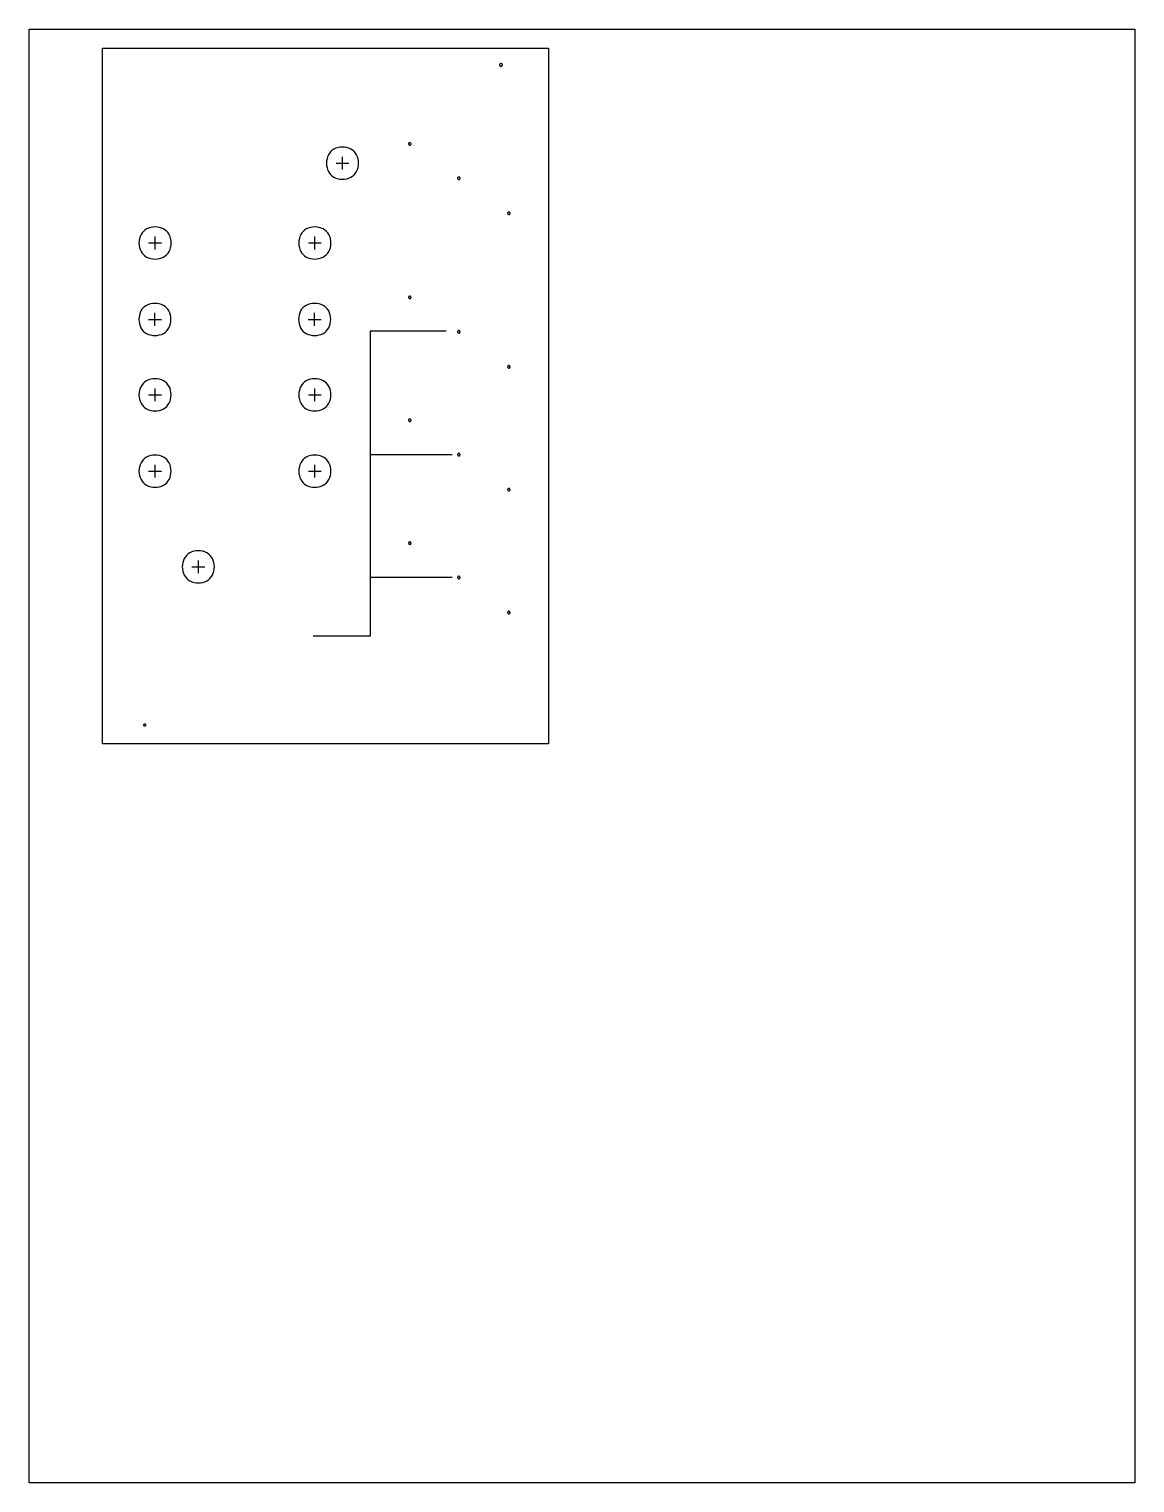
# Model space of a CAD drawing. Extents: x 0.2 to 8.2, y 0.3 to 10.8.
import ezdxf

# ---------------------------------------------------------------- set-up
doc = ezdxf.new("R2010")
doc.units = 0
doc.layers.add('text', color=7, linetype='CONTINUOUS')

msp = doc.modelspace()

# ---------------------------------------------------------------- linework, layer by layer
at = {"layer": 'text', "color": 1}
for p, q in [((0.173205, 10.839592), (8.173558, 10.839592)), ((0.173205, 0.320193), (0.173205, 10.839592)), ((8.173558, 10.839592), (8.173558, 0.320193)), ((0.704976, 5.667403), (0.704976, 10.700958)), ((0.704976, 10.700958), (3.931331, 10.700958)), ((3.931331, 10.700958), (3.931331, 5.667403)), ((3.597732, 10.580276), (3.597732, 10.580276)), ((2.440145, 9.823076), (2.440145, 9.916062)), ((2.3937, 9.869562), (2.486631, 9.869562)), ((1.038145, 9.291784), (1.131075, 9.291784)), ((1.084589, 9.245298), (1.084589, 9.338284)), ((2.1937, 9.291784), (2.286631, 9.291784)), ((2.240145, 9.245298), (2.240145, 9.338284)), ((1.037094, 8.738847), (1.130025, 8.738847)), ((1.083538, 8.692361), (1.083538, 8.785347)), ((2.19265, 8.738847), (2.28558, 8.738847)), ((2.239094, 8.692361), (2.239094, 8.785347)), ((3.19, 8.653333), (2.64, 8.653333)), ((2.64, 8.653333), (2.64, 6.446)), ((1.084533, 8.146887), (1.084533, 8.239873)), ((2.240088, 8.146887), (2.240088, 8.239873)), ((1.038088, 8.193373), (1.131019, 8.193373)), ((2.193644, 8.193373), (2.286575, 8.193373)), ((1.084533, 7.594382), (1.084533, 7.687368)), ((2.240088, 7.594382), (2.240088, 7.687368)), ((3.234, 7.758666), (2.647333, 7.758666)), ((1.038088, 7.640868), (1.131019, 7.640868)), ((2.193644, 7.640868), (2.286575, 7.640868)), ((1.351312, 6.948824), (1.444243, 6.948824)), ((1.397756, 6.902338), (1.397756, 6.995324)), ((3.234, 6.871333), (2.647333, 6.871333)), ((2.64, 6.446), (2.229333, 6.446)), ((1.018065, 5.804081), (1.018065, 5.804081)), ((1.870178, 5.667403), (0.704976, 5.667403)), ((3.931331, 5.667403), (0.704976, 5.667403)), ((8.173558, 0.320193), (0.173205, 0.320193))]:
    msp.add_line(p, q, dxfattribs=at)
at = {"layer": 'text', "color": 4}
for p, q in [((2.935254, 10.003408), (2.935254, 10.003408)), ((3.290089, 9.75495), (3.290089, 9.75495)), ((3.652111, 9.50146), (3.652111, 9.50146)), ((2.935254, 8.892297), (2.935254, 8.892297)), ((3.290089, 8.643839), (3.290089, 8.643839)), ((3.652111, 8.390349), (3.652111, 8.390349)), ((2.935254, 8.003408), (2.935254, 8.003408)), ((3.290089, 7.75495), (3.290089, 7.75495)), ((3.652111, 7.50146), (3.652111, 7.50146)), ((2.935254, 7.114519), (2.935254, 7.114519)), ((3.290089, 6.866061), (3.290089, 6.866061)), ((3.652111, 6.612571), (3.652111, 6.612571))]:
    msp.add_line(p, q, dxfattribs=at)
at = {"layer": 'text', "color": 1}
for points, knots in [([(3.597732, 10.580276), (3.597662, 10.579447), (3.597522, 10.577785), (3.596419, 10.575473), (3.594751, 10.573495), (3.59257, 10.571987), (3.590044, 10.571042), (3.586447, 10.57061), (3.581999, 10.571669), (3.577984, 10.575222), (3.57643, 10.580276), (3.577984, 10.58533), (3.581999, 10.588883), (3.586447, 10.589941), (3.590044, 10.589509), (3.59257, 10.588565), (3.594751, 10.587056), (3.596419, 10.585079), (3.597522, 10.582766), (3.597662, 10.581104), (3.597732, 10.580276)], [0, 0, 0, 0, 0.002478, 0.004968, 0.007536, 0.010168, 0.012831, 0.015548, 0.02095, 0.025989, 0.030964, 0.03594, 0.040979, 0.046381, 0.049098, 0.051761, 0.054393, 0.056961, 0.059451, 0.061929, 0.061929, 0.061929, 0.061929]), ([(2.323922, 9.869562), (2.326411, 9.890915), (2.331165, 9.931712), (2.378292, 9.977488), (2.440065, 9.990104), (2.502326, 9.977495), (2.548076, 9.931707), (2.560686, 9.869564), (2.548073, 9.807421), (2.502326, 9.761632), (2.440065, 9.749018), (2.378291, 9.76164), (2.331168, 9.807416), (2.326412, 9.848211), (2.323922, 9.869562)], [0, 0, 0, 0, 0.062844, 0.120066, 0.182913, 0.245774, 0.302984, 0.365825, 0.428661, 0.485873, 0.548735, 0.611583, 0.668807, 0.731645, 0.731645, 0.731645, 0.731645]), ([(0.968367, 9.291784), (0.970855, 9.313138), (0.97561, 9.353934), (1.022736, 9.39971), (1.08451, 9.412326), (1.14677, 9.399718), (1.19252, 9.353929), (1.205131, 9.291786), (1.192518, 9.229643), (1.146771, 9.183855), (1.08451, 9.17124), (1.022735, 9.183862), (0.975612, 9.229638), (0.970856, 9.270433), (0.968367, 9.291784)], [0, 0, 0, 0, 0.062844, 0.120066, 0.182913, 0.245774, 0.302984, 0.365825, 0.428661, 0.485873, 0.548735, 0.611583, 0.668807, 0.731645, 0.731645, 0.731645, 0.731645]), ([(2.123922, 9.291784), (2.126411, 9.313138), (2.131165, 9.353934), (2.178292, 9.39971), (2.240065, 9.412326), (2.302326, 9.399718), (2.348076, 9.353929), (2.360686, 9.291786), (2.348073, 9.229643), (2.302326, 9.183855), (2.240065, 9.17124), (2.178291, 9.183862), (2.131168, 9.229638), (2.126412, 9.270433), (2.123922, 9.291784)], [0, 0, 0, 0, 0.062844, 0.120066, 0.182913, 0.245774, 0.302984, 0.365825, 0.428661, 0.485873, 0.548735, 0.611583, 0.668807, 0.731645, 0.731645, 0.731645, 0.731645]), ([(0.967316, 8.738847), (0.969805, 8.760201), (0.974559, 8.800997), (1.021686, 8.846773), (1.083459, 8.859389), (1.145719, 8.846781), (1.191469, 8.800992), (1.20408, 8.738849), (1.191467, 8.676706), (1.14572, 8.630918), (1.083459, 8.618303), (1.021685, 8.630925), (0.974561, 8.676701), (0.969805, 8.717496), (0.967316, 8.738847)], [0, 0, 0, 0, 0.062844, 0.120066, 0.182913, 0.245774, 0.302984, 0.365825, 0.428661, 0.485873, 0.548735, 0.611583, 0.668807, 0.731645, 0.731645, 0.731645, 0.731645]), ([(2.122872, 8.738847), (2.12536, 8.760201), (2.130115, 8.800997), (2.177241, 8.846773), (2.239015, 8.859389), (2.301275, 8.846781), (2.347025, 8.800992), (2.359636, 8.738849), (2.347023, 8.676706), (2.301276, 8.630918), (2.239015, 8.618303), (2.17724, 8.630925), (2.130117, 8.676701), (2.125361, 8.717496), (2.122872, 8.738847)], [0, 0, 0, 0, 0.062844, 0.120066, 0.182913, 0.245774, 0.302984, 0.365825, 0.428661, 0.485873, 0.548735, 0.611583, 0.668807, 0.731645, 0.731645, 0.731645, 0.731645]), ([(0.968311, 8.193373), (0.970799, 8.214727), (0.975553, 8.255523), (1.02268, 8.301299), (1.084453, 8.313915), (1.146714, 8.301307), (1.192464, 8.255519), (1.205074, 8.193375), (1.192462, 8.131232), (1.146715, 8.085444), (1.084453, 8.072829), (1.022679, 8.085451), (0.975556, 8.131228), (0.9708, 8.172022), (0.968311, 8.193373)], [0, 0, 0, 0, 0.062844, 0.120066, 0.182913, 0.245774, 0.302984, 0.365825, 0.428661, 0.485873, 0.548735, 0.611583, 0.668807, 0.731645, 0.731645, 0.731645, 0.731645]), ([(2.123866, 8.193373), (2.126355, 8.214727), (2.131109, 8.255523), (2.178236, 8.301299), (2.240009, 8.313915), (2.302269, 8.301307), (2.348019, 8.255519), (2.36063, 8.193375), (2.348017, 8.131232), (2.30227, 8.085444), (2.240009, 8.072829), (2.178235, 8.085451), (2.131111, 8.131228), (2.126355, 8.172022), (2.123866, 8.193373)], [0, 0, 0, 0, 0.062844, 0.120066, 0.182913, 0.245774, 0.302984, 0.365825, 0.428661, 0.485873, 0.548735, 0.611583, 0.668807, 0.731645, 0.731645, 0.731645, 0.731645]), ([(0.968311, 7.640868), (0.970799, 7.662222), (0.975553, 7.703018), (1.02268, 7.748794), (1.084453, 7.761411), (1.146714, 7.748802), (1.192464, 7.703014), (1.205074, 7.64087), (1.192462, 7.578728), (1.146715, 7.532939), (1.084453, 7.520324), (1.022679, 7.532946), (0.975556, 7.578723), (0.9708, 7.619517), (0.968311, 7.640868)], [0, 0, 0, 0, 0.062844, 0.120066, 0.182913, 0.245774, 0.302984, 0.365825, 0.428661, 0.485873, 0.548735, 0.611583, 0.668807, 0.731645, 0.731645, 0.731645, 0.731645]), ([(2.123866, 7.640868), (2.126355, 7.662222), (2.131109, 7.703018), (2.178236, 7.748794), (2.240009, 7.761411), (2.302269, 7.748802), (2.348019, 7.703014), (2.36063, 7.64087), (2.348017, 7.578728), (2.30227, 7.532939), (2.240009, 7.520324), (2.178235, 7.532946), (2.131111, 7.578723), (2.126355, 7.619517), (2.123866, 7.640868)], [0, 0, 0, 0, 0.062844, 0.120066, 0.182913, 0.245774, 0.302984, 0.365825, 0.428661, 0.485873, 0.548735, 0.611583, 0.668807, 0.731645, 0.731645, 0.731645, 0.731645]), ([(1.281534, 6.948824), (1.284023, 6.970178), (1.288777, 7.010974), (1.335904, 7.05675), (1.397677, 7.069366), (1.459937, 7.056758), (1.505687, 7.010969), (1.518298, 6.948826), (1.505685, 6.886683), (1.459938, 6.840895), (1.397677, 6.82828), (1.335903, 6.840902), (1.288779, 6.886679), (1.284023, 6.927473), (1.281534, 6.948824)], [0, 0, 0, 0, 0.062844, 0.120066, 0.182913, 0.245774, 0.302984, 0.365825, 0.428661, 0.485873, 0.548735, 0.611583, 0.668807, 0.731645, 0.731645, 0.731645, 0.731645]), ([(1.018065, 5.804081), (1.018006, 5.803499), (1.017887, 5.802314), (1.016966, 5.800688), (1.015594, 5.799311), (1.013812, 5.798267), (1.011759, 5.797615), (1.009561, 5.797392), (1.007364, 5.797615), (1.005309, 5.798267), (1.003531, 5.799311), (1.002147, 5.800688), (1.001265, 5.802314), (1.000844, 5.80468), (1.001998, 5.807758), (1.005316, 5.810143), (1.009573, 5.810989), (1.013762, 5.810144), (1.017254, 5.807756), (1.017803, 5.805269), (1.018065, 5.804081)], [0, 0, 0, 0, 0.001741, 0.003538, 0.005468, 0.007524, 0.009667, 0.011886, 0.014104, 0.016247, 0.018304, 0.020233, 0.022031, 0.023772, 0.027306, 0.031171, 0.035557, 0.039942, 0.043807, 0.047341, 0.047341, 0.047341, 0.047341])]:
    msp.add_open_spline(points, degree=3, knots=knots, dxfattribs=at)
at = {"layer": 'text', "color": 4}
for points in [[(2.935254, 10.003408), (2.934774, 10.002834), (2.933811, 10.001681), (2.931794, 10.000551), (2.929531, 9.999964), (2.927129, 9.99999), (2.924762, 10.00061), (2.922581, 10.001782), (2.920734, 10.00343), (2.919341, 10.005443), (2.918498, 10.00769), (2.918267, 10.010023), (2.91867, 10.012283), (2.919685, 10.01431), (2.921243, 10.015958), (2.923228, 10.017109), (2.9255, 10.01769), (2.9279, 10.017666), (2.930268, 10.017046), (2.932448, 10.015873), (2.934295, 10.014226), (2.935687, 10.012213), (2.936534, 10.009965), (2.936756, 10.007637), (2.936384, 10.005356), (2.93563, 10.004056), (2.935254, 10.003408)], [(3.290089, 9.75495), (3.289609, 9.754376), (3.288645, 9.753223), (3.286629, 9.752093), (3.284366, 9.751506), (3.281963, 9.751532), (3.279596, 9.752152), (3.277416, 9.753324), (3.275569, 9.754972), (3.274176, 9.756985), (3.273332, 9.759232), (3.273101, 9.761565), (3.273504, 9.763825), (3.274519, 9.765853), (3.276078, 9.7675), (3.278063, 9.768651), (3.280335, 9.769233), (3.282735, 9.769208), (3.285103, 9.768588), (3.287283, 9.767415), (3.28913, 9.765768), (3.290522, 9.763755), (3.291368, 9.761507), (3.29159, 9.759179), (3.291219, 9.756898), (3.290465, 9.755598), (3.290089, 9.75495)], [(3.652111, 9.50146), (3.651631, 9.500885), (3.650667, 9.499733), (3.648651, 9.498603), (3.646388, 9.498015), (3.643985, 9.498042), (3.641618, 9.498662), (3.639438, 9.499834), (3.637591, 9.501482), (3.636198, 9.503494), (3.635354, 9.505741), (3.635123, 9.508075), (3.635526, 9.510334), (3.636541, 9.512362), (3.638099, 9.514009), (3.640085, 9.515161), (3.642357, 9.515742), (3.644757, 9.515718), (3.647124, 9.515097), (3.649304, 9.513925), (3.651152, 9.512277), (3.652544, 9.510265), (3.65339, 9.508016), (3.653612, 9.505689), (3.65324, 9.503407), (3.652487, 9.502108), (3.652111, 9.50146)], [(2.935254, 8.892297), (2.934774, 8.891723), (2.933811, 8.89057), (2.931794, 8.88944), (2.929531, 8.888853), (2.927129, 8.888879), (2.924762, 8.889499), (2.922581, 8.890671), (2.920734, 8.892319), (2.919341, 8.894331), (2.918498, 8.896578), (2.918267, 8.898912), (2.91867, 8.901172), (2.919685, 8.903199), (2.921243, 8.904846), (2.923228, 8.905998), (2.9255, 8.906579), (2.9279, 8.906555), (2.930268, 8.905934), (2.932448, 8.904762), (2.934295, 8.903114), (2.935687, 8.901102), (2.936534, 8.898853), (2.936756, 8.896526), (2.936384, 8.894245), (2.93563, 8.892945), (2.935254, 8.892297)], [(3.290089, 8.643839), (3.289609, 8.643265), (3.288645, 8.642112), (3.286629, 8.640982), (3.284366, 8.640395), (3.281963, 8.640421), (3.279596, 8.641041), (3.277416, 8.642213), (3.275569, 8.643861), (3.274176, 8.645873), (3.273332, 8.648121), (3.273101, 8.650454), (3.273504, 8.652714), (3.274519, 8.654741), (3.276078, 8.656389), (3.278063, 8.65754), (3.280335, 8.658121), (3.282735, 8.658097), (3.285103, 8.657477), (3.287283, 8.656304), (3.28913, 8.654656), (3.290522, 8.652644), (3.291368, 8.650396), (3.29159, 8.648068), (3.291219, 8.645787), (3.290465, 8.644487), (3.290089, 8.643839)], [(3.652111, 8.390349), (3.651631, 8.389774), (3.650667, 8.388621), (3.648651, 8.387492), (3.646388, 8.386904), (3.643985, 8.38693), (3.641618, 8.38755), (3.639438, 8.388723), (3.637591, 8.39037), (3.636198, 8.392383), (3.635354, 8.39463), (3.635123, 8.396964), (3.635526, 8.399223), (3.636541, 8.401251), (3.638099, 8.402898), (3.640085, 8.40405), (3.642357, 8.404631), (3.644757, 8.404606), (3.647124, 8.403986), (3.649304, 8.402814), (3.651152, 8.401166), (3.652544, 8.399154), (3.65339, 8.396905), (3.653612, 8.394578), (3.65324, 8.392296), (3.652487, 8.390997), (3.652111, 8.390349)], [(2.935254, 8.003408), (2.934774, 8.002834), (2.933811, 8.001681), (2.931794, 8.000551), (2.929531, 7.999964), (2.927129, 7.99999), (2.924762, 8.00061), (2.922581, 8.001782), (2.920734, 8.00343), (2.919341, 8.005443), (2.918498, 8.00769), (2.918267, 8.010023), (2.91867, 8.012283), (2.919685, 8.01431), (2.921243, 8.015958), (2.923228, 8.017109), (2.9255, 8.01769), (2.9279, 8.017666), (2.930268, 8.017046), (2.932448, 8.015873), (2.934295, 8.014225), (2.935687, 8.012213), (2.936534, 8.009965), (2.936756, 8.007637), (2.936384, 8.005356), (2.93563, 8.004056), (2.935254, 8.003408)], [(3.290089, 7.75495), (3.289609, 7.754376), (3.288645, 7.753223), (3.286629, 7.752093), (3.284366, 7.751506), (3.281963, 7.751532), (3.279596, 7.752152), (3.277416, 7.753324), (3.275569, 7.754972), (3.274176, 7.756985), (3.273332, 7.759232), (3.273101, 7.761565), (3.273504, 7.763825), (3.274519, 7.765853), (3.276078, 7.7675), (3.278063, 7.768651), (3.280335, 7.769232), (3.282735, 7.769208), (3.285103, 7.768588), (3.287283, 7.767415), (3.28913, 7.765768), (3.290522, 7.763755), (3.291368, 7.761507), (3.29159, 7.759179), (3.291219, 7.756898), (3.290465, 7.755598), (3.290089, 7.75495)], [(3.652111, 7.50146), (3.651631, 7.500885), (3.650667, 7.499733), (3.648651, 7.498603), (3.646388, 7.498015), (3.643985, 7.498042), (3.641618, 7.498661), (3.639438, 7.499834), (3.637591, 7.501482), (3.636198, 7.503494), (3.635354, 7.505741), (3.635123, 7.508075), (3.635526, 7.510334), (3.636541, 7.512362), (3.638099, 7.514009), (3.640085, 7.515161), (3.642357, 7.515742), (3.644757, 7.515718), (3.647124, 7.515097), (3.649304, 7.513925), (3.651152, 7.512277), (3.652544, 7.510265), (3.65339, 7.508016), (3.653612, 7.505689), (3.65324, 7.503407), (3.652487, 7.502108), (3.652111, 7.50146)], [(2.935254, 7.114519), (2.934774, 7.113945), (2.933811, 7.112792), (2.931794, 7.111662), (2.929531, 7.111075), (2.927129, 7.111101), (2.924762, 7.111721), (2.922581, 7.112893), (2.920734, 7.114541), (2.919341, 7.116554), (2.918498, 7.118801), (2.918267, 7.121134), (2.91867, 7.123394), (2.919685, 7.125422), (2.921243, 7.127069), (2.923228, 7.12822), (2.9255, 7.128801), (2.9279, 7.128777), (2.930268, 7.128157), (2.932448, 7.126984), (2.934295, 7.125337), (2.935687, 7.123324), (2.936534, 7.121076), (2.936756, 7.118748), (2.936384, 7.116467), (2.93563, 7.115167), (2.935254, 7.114519)], [(3.290089, 6.866061), (3.289609, 6.865487), (3.288645, 6.864334), (3.286629, 6.863204), (3.284366, 6.862617), (3.281963, 6.862643), (3.279596, 6.863263), (3.277416, 6.864435), (3.275569, 6.866083), (3.274176, 6.868096), (3.273332, 6.870343), (3.273101, 6.872676), (3.273504, 6.874936), (3.274519, 6.876964), (3.276078, 6.878611), (3.278063, 6.879762), (3.280335, 6.880344), (3.282735, 6.880319), (3.285103, 6.879699), (3.287283, 6.878526), (3.28913, 6.876879), (3.290522, 6.874866), (3.291368, 6.872618), (3.29159, 6.87029), (3.291219, 6.868009), (3.290465, 6.866709), (3.290089, 6.866061)], [(3.652111, 6.612571), (3.651631, 6.611997), (3.650667, 6.610844), (3.648651, 6.609714), (3.646388, 6.609127), (3.643985, 6.609153), (3.641618, 6.609773), (3.639438, 6.610945), (3.637591, 6.612593), (3.636198, 6.614605), (3.635354, 6.616852), (3.635123, 6.619186), (3.635526, 6.621446), (3.636541, 6.623473), (3.638099, 6.62512), (3.640085, 6.626272), (3.642357, 6.626853), (3.644757, 6.626829), (3.647124, 6.626208), (3.649304, 6.625036), (3.651152, 6.623388), (3.652544, 6.621376), (3.65339, 6.619127), (3.653612, 6.6168), (3.65324, 6.614518), (3.652487, 6.613219), (3.652111, 6.612571)]]:
    msp.add_open_spline(points, degree=3, knots=[0, 0, 0, 0, 0.002231, 0.004476, 0.006796, 0.009181, 0.0116, 0.014069, 0.016538, 0.018957, 0.021342, 0.023662, 0.025908, 0.028138, 0.030369, 0.032614, 0.034935, 0.037319, 0.039738, 0.042207, 0.044677, 0.047095, 0.04948, 0.051801, 0.054046, 0.056276, 0.056276, 0.056276, 0.056276], dxfattribs=at)

doc.saveas('drawing.dxf')
